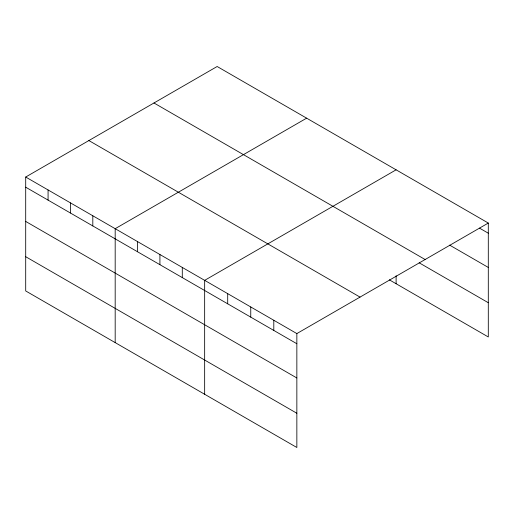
<?xml version="1.0" encoding="UTF-8"?>
<svg xmlns="http://www.w3.org/2000/svg" width="514" height="514" viewBox="0 0 514 514"><rect width="100%" height="100%" fill="white"/><g stroke="black" fill="none" stroke-linecap="round" stroke-linejoin="round"><path stroke-width="0.77" d="M296.848 377.976L296.848 333.58L25.7 177.034L25.7 290.95L296.848 447.495L296.848 377.976L25.7 221.431M389.329 279.822L488.3 336.966L488.3 223.05L217.152 66.505L25.7 177.034M306.633 118.162L115.181 228.698L115.181 342.613M396.108 169.819L204.656 280.355L204.656 394.27M296.848 333.58L488.3 223.05M479.485 228.113L488.3 233.202M449.66 245.133L488.3 267.441M153.975 102.98L425.123 259.525M419.161 262.802L488.3 302.72M88.877 140.56L360.025 297.105M25.7 187.192L296.848 343.737M25.7 256.711L296.848 413.256M396.108 275.774L396.108 283.734M273.801 320.273L273.801 330.431M250.755 306.967L250.755 317.125M227.702 293.661L227.702 303.819M182.29 267.441L182.29 277.599M159.918 254.526L159.918 264.684M137.546 241.612L137.546 251.764M92.809 215.784L92.809 225.935M70.437 202.869L70.437 213.021M48.072 189.955L48.072 200.107"/></g></svg>
